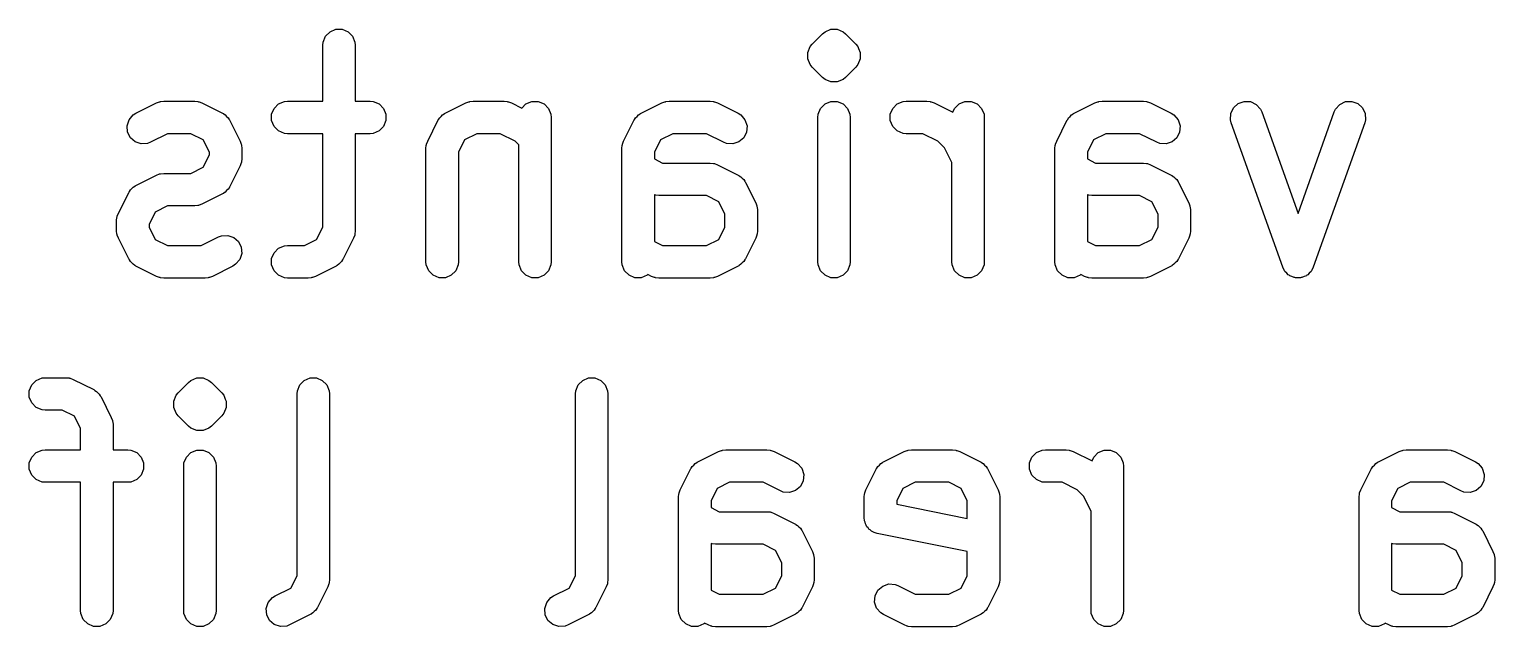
# Model space of a CAD drawing. Header units: inches. Extents: x 4.73 to 7.1, y -3.87 to -2.68.
# Drawn here: x 4.9836 to 5.25, y -3.5176 to -3.4089 of the extents above; entities that cross this region are included whole.
import ezdxf

# ---------------------------------------------------------------- set-up
doc = ezdxf.new("R2010")
doc.units = ezdxf.units.IN
doc.header["$MEASUREMENT"] = 0
doc.layers.add('BLACK', color=250, linetype='CONTINUOUS')

msp = doc.modelspace()

# ---------------------------------------------------------------- linework, layer by layer
at = {"layer": 'BLACK', "linetype": 'CONTINUOUS'}
for p, q in [((5.03698, -3.41127), (5.03742, -3.4102)), ((5.03742, -3.4102), (5.03824, -3.40939)), ((5.03824, -3.40939), (5.0393, -3.40895)), ((5.0393, -3.40895), (5.04045, -3.40895)), ((5.04045, -3.40895), (5.04152, -3.40939)), ((5.04152, -3.40939), (5.04233, -3.4102)), ((5.04233, -3.4102), (5.04277, -3.41127)), ((5.1259, -3.41163), (5.12778, -3.40976)), ((5.12778, -3.40976), (5.12823, -3.40939)), ((5.12823, -3.40939), (5.12929, -3.40895)), ((5.12929, -3.40895), (5.13044, -3.40895)), ((5.13044, -3.40895), (5.13044, -3.40895)), ((5.13044, -3.40895), (5.13151, -3.40939)), ((5.13151, -3.40939), (5.13196, -3.40976)), ((5.13196, -3.40976), (5.13383, -3.41163)), ((5.03693, -3.41184), (5.03698, -3.41127)), ((5.03693, -3.42201), (5.03693, -3.41184)), ((5.04277, -3.41127), (5.04283, -3.41184)), ((5.04283, -3.41184), (5.04283, -3.42201)), ((5.1251, -3.41314), (5.12554, -3.41208)), ((5.12554, -3.41208), (5.1259, -3.41163)), ((5.13383, -3.41163), (5.1342, -3.41208)), ((5.1342, -3.41208), (5.13434, -3.41242)), ((5.13434, -3.41242), (5.13464, -3.41314)), ((5.1251, -3.4143), (5.1251, -3.41314)), ((5.12554, -3.41536), (5.1251, -3.4143)), ((5.1259, -3.41581), (5.12554, -3.41536)), ((5.1342, -3.41536), (5.13383, -3.41581)), ((5.13464, -3.4143), (5.1342, -3.41536)), ((5.13464, -3.41314), (5.13464, -3.4143)), ((5.12778, -3.41768), (5.1259, -3.41581)), ((5.12823, -3.41805), (5.12778, -3.41768)), ((5.12929, -3.41849), (5.12823, -3.41805)), ((5.13151, -3.41805), (5.13044, -3.41849)), ((5.13196, -3.41768), (5.13151, -3.41805)), ((5.13383, -3.41581), (5.13196, -3.41768)), ((5.13044, -3.41849), (5.12929, -3.41849)), ((5.12929, -3.41849), (5.12929, -3.41849)), ((5.13044, -3.41849), (5.13044, -3.41849)), ((5.00294, -3.4242), (5.00669, -3.42233)), ((5.00669, -3.42233), (5.00723, -3.42212)), ((5.00723, -3.42212), (5.00733, -3.42211)), ((5.00733, -3.42211), (5.00743, -3.42207)), ((5.00743, -3.42207), (5.00801, -3.42201)), ((5.00801, -3.42201), (5.01363, -3.42201)), ((5.01363, -3.42201), (5.01421, -3.42207)), ((5.01421, -3.42207), (5.01431, -3.42211)), ((5.01431, -3.42211), (5.01441, -3.42212)), ((5.01441, -3.42212), (5.01495, -3.42233)), ((5.01495, -3.42233), (5.0187, -3.4242)), ((5.02761, -3.42439), (5.02805, -3.42333)), ((5.02805, -3.42333), (5.02886, -3.42251)), ((5.02886, -3.42251), (5.02993, -3.42207)), ((5.02993, -3.42207), (5.0305, -3.42201)), ((5.0305, -3.42201), (5.03693, -3.42201)), ((5.04283, -3.42201), (5.0455, -3.42201)), ((5.0455, -3.42201), (5.04608, -3.42207)), ((5.04608, -3.42207), (5.04714, -3.42251)), ((5.04714, -3.42251), (5.04796, -3.42333)), ((5.04796, -3.42333), (5.0484, -3.42439)), ((5.05918, -3.4242), (5.06293, -3.42233)), ((5.06293, -3.42233), (5.06347, -3.42212)), ((5.06347, -3.42212), (5.06358, -3.42211)), ((5.06358, -3.42211), (5.06367, -3.42207)), ((5.06367, -3.42207), (5.06425, -3.42201)), ((5.06425, -3.42201), (5.06987, -3.42201)), ((5.06987, -3.42201), (5.07045, -3.42207)), ((5.07045, -3.42207), (5.07055, -3.42211)), ((5.07055, -3.42211), (5.07065, -3.42212)), ((5.07065, -3.42212), (5.0712, -3.42233)), ((5.0712, -3.42233), (5.07309, -3.42328)), ((5.07309, -3.42328), (5.07386, -3.42251)), ((5.07386, -3.42251), (5.07492, -3.42207)), ((5.07492, -3.42207), (5.07608, -3.42207)), ((5.07608, -3.42207), (5.07714, -3.42251)), ((5.07714, -3.42251), (5.07795, -3.42333)), ((5.07795, -3.42333), (5.0784, -3.42439)), ((5.0948, -3.4242), (5.09855, -3.42233)), ((5.09855, -3.42233), (5.09909, -3.42212)), ((5.09909, -3.42212), (5.0992, -3.42211)), ((5.0992, -3.42211), (5.09929, -3.42207)), ((5.09929, -3.42207), (5.09987, -3.42201)), ((5.09987, -3.42201), (5.10737, -3.42201)), ((5.10737, -3.42201), (5.10795, -3.42207)), ((5.10795, -3.42207), (5.10804, -3.42211)), ((5.10804, -3.42211), (5.10815, -3.42212)), ((5.10815, -3.42212), (5.10869, -3.42233)), ((5.10869, -3.42233), (5.11244, -3.4242)), ((5.12697, -3.42439), (5.12741, -3.42333)), ((5.12741, -3.42333), (5.12823, -3.42251)), ((5.12823, -3.42251), (5.12929, -3.42207)), ((5.12929, -3.42207), (5.13044, -3.42207)), ((5.13044, -3.42207), (5.13151, -3.42251)), ((5.13151, -3.42251), (5.13232, -3.42333)), ((5.13232, -3.42333), (5.13276, -3.42439)), ((5.14009, -3.42439), (5.14054, -3.42333)), ((5.14054, -3.42333), (5.14135, -3.42251)), ((5.14135, -3.42251), (5.14241, -3.42207)), ((5.14241, -3.42207), (5.14299, -3.42201)), ((5.14299, -3.42201), (5.14674, -3.42201)), ((5.14674, -3.42201), (5.14732, -3.42207)), ((5.14732, -3.42207), (5.14741, -3.42211)), ((5.14741, -3.42211), (5.14752, -3.42212)), ((5.14752, -3.42212), (5.14806, -3.42233)), ((5.14806, -3.42233), (5.15149, -3.42404)), ((5.15149, -3.42404), (5.15178, -3.42333)), ((5.15178, -3.42333), (5.1526, -3.42251)), ((5.1526, -3.42251), (5.15366, -3.42207)), ((5.15366, -3.42207), (5.15482, -3.42207)), ((5.15482, -3.42207), (5.15588, -3.42251)), ((5.15588, -3.42251), (5.15669, -3.42333)), ((5.15669, -3.42333), (5.15714, -3.42439)), ((5.17354, -3.4242), (5.17729, -3.42233)), ((5.17729, -3.42233), (5.17783, -3.42212)), ((5.17783, -3.42212), (5.17794, -3.42211)), ((5.17794, -3.42211), (5.17804, -3.42207)), ((5.17804, -3.42207), (5.17861, -3.42201)), ((5.17861, -3.42201), (5.18611, -3.42201)), ((5.18611, -3.42201), (5.18669, -3.42207)), ((5.18669, -3.42207), (5.18678, -3.42211)), ((5.18678, -3.42211), (5.18689, -3.42212)), ((5.18689, -3.42212), (5.18743, -3.42233)), ((5.18743, -3.42233), (5.19118, -3.4242)), ((5.20199, -3.42425), (5.20249, -3.42321)), ((5.20249, -3.42321), (5.20334, -3.42243)), ((5.20334, -3.42243), (5.20443, -3.42205)), ((5.20443, -3.42205), (5.20558, -3.4221)), ((5.20558, -3.4221), (5.20662, -3.4226)), ((5.20662, -3.4226), (5.20739, -3.42345)), ((5.20739, -3.42345), (5.20764, -3.42397)), ((5.22082, -3.42397), (5.22107, -3.42345)), ((5.22107, -3.42345), (5.22185, -3.4226)), ((5.22185, -3.4226), (5.22289, -3.4221)), ((5.22289, -3.4221), (5.22404, -3.42205)), ((5.22404, -3.42205), (5.22512, -3.42243)), ((5.22512, -3.42243), (5.22598, -3.42321)), ((5.22598, -3.42321), (5.22647, -3.42425)), ((5.00133, -3.42647), (5.00169, -3.42538)), ((5.00169, -3.42538), (5.00245, -3.42451)), ((5.00245, -3.42451), (5.00294, -3.4242)), ((5.0187, -3.4242), (5.0188, -3.42426)), ((5.0188, -3.42426), (5.01884, -3.42428)), ((5.01884, -3.42428), (5.0189, -3.42433)), ((5.0189, -3.42433), (5.01919, -3.42451)), ((5.01919, -3.42451), (5.01943, -3.42479)), ((5.01943, -3.42479), (5.01971, -3.42503)), ((5.01971, -3.42503), (5.0199, -3.42532)), ((5.0199, -3.42532), (5.01995, -3.42538)), ((5.01995, -3.42538), (5.01996, -3.42543)), ((5.01996, -3.42543), (5.02002, -3.42552)), ((5.02002, -3.42552), (5.0219, -3.42927)), ((5.02761, -3.42554), (5.02761, -3.42439)), ((5.02805, -3.42661), (5.02761, -3.42554)), ((5.0484, -3.42554), (5.04796, -3.42661)), ((5.0484, -3.42439), (5.0484, -3.42554)), ((5.05599, -3.42927), (5.05786, -3.42552)), ((5.05786, -3.42552), (5.05792, -3.42543)), ((5.05792, -3.42543), (5.05794, -3.42538)), ((5.05794, -3.42538), (5.05798, -3.42532)), ((5.05798, -3.42532), (5.05817, -3.42503)), ((5.05817, -3.42503), (5.05845, -3.42479)), ((5.05845, -3.42479), (5.05869, -3.42451)), ((5.05869, -3.42451), (5.05898, -3.42433)), ((5.05898, -3.42433), (5.05904, -3.42428)), ((5.05904, -3.42428), (5.05908, -3.42426)), ((5.05908, -3.42426), (5.05918, -3.4242)), ((5.0784, -3.42439), (5.07845, -3.42497)), ((5.07845, -3.42497), (5.07845, -3.45121)), ((5.09161, -3.42927), (5.09348, -3.42552)), ((5.09348, -3.42552), (5.09354, -3.42543)), ((5.09354, -3.42543), (5.09356, -3.42538)), ((5.09356, -3.42538), (5.09361, -3.42532)), ((5.09361, -3.42532), (5.09379, -3.42503)), ((5.09379, -3.42503), (5.09407, -3.42479)), ((5.09407, -3.42479), (5.09431, -3.42451)), ((5.09431, -3.42451), (5.0946, -3.42433)), ((5.0946, -3.42433), (5.09466, -3.42428)), ((5.09466, -3.42428), (5.0947, -3.42426)), ((5.0947, -3.42426), (5.0948, -3.4242)), ((5.11244, -3.4242), (5.11293, -3.42451)), ((5.11293, -3.42451), (5.11368, -3.42538)), ((5.11368, -3.42538), (5.11405, -3.42647)), ((5.12691, -3.42497), (5.12697, -3.42439)), ((5.12691, -3.45121), (5.12691, -3.42497)), ((5.13276, -3.42439), (5.13282, -3.42497)), ((5.13282, -3.42497), (5.13282, -3.45121)), ((5.14009, -3.42554), (5.14009, -3.42439)), ((5.14054, -3.42661), (5.14009, -3.42554)), ((5.15714, -3.42439), (5.15719, -3.42497)), ((5.15719, -3.42497), (5.15719, -3.45121)), ((5.17035, -3.42927), (5.17222, -3.42552)), ((5.17222, -3.42552), (5.17228, -3.42543)), ((5.17228, -3.42543), (5.1723, -3.42538)), ((5.1723, -3.42538), (5.17235, -3.42532)), ((5.17235, -3.42532), (5.17253, -3.42503)), ((5.17253, -3.42503), (5.17281, -3.42479)), ((5.17281, -3.42479), (5.17305, -3.42451)), ((5.17305, -3.42451), (5.17334, -3.42433)), ((5.17334, -3.42433), (5.1734, -3.42428)), ((5.1734, -3.42428), (5.17344, -3.42426)), ((5.17344, -3.42426), (5.17354, -3.4242)), ((5.19118, -3.4242), (5.19167, -3.42451)), ((5.19167, -3.42451), (5.19243, -3.42538)), ((5.19243, -3.42538), (5.19279, -3.42647)), ((5.20194, -3.4254), (5.20199, -3.42425)), ((5.20208, -3.42596), (5.20194, -3.4254)), ((5.21145, -3.45221), (5.20208, -3.42596)), ((5.20764, -3.42397), (5.21423, -3.44244)), ((5.21423, -3.44244), (5.22082, -3.42397)), ((5.22639, -3.42596), (5.21701, -3.45221)), ((5.22653, -3.4254), (5.22639, -3.42596)), ((5.22647, -3.42425), (5.22653, -3.4254)), ((5.00141, -3.42762), (5.00133, -3.42647)), ((5.00193, -3.42865), (5.00141, -3.42762)), ((5.0028, -3.42941), (5.00193, -3.42865)), ((5.0087, -3.42792), (5.00558, -3.42948)), ((5.01293, -3.42792), (5.0087, -3.42792)), ((5.01518, -3.42904), (5.01293, -3.42792)), ((5.0163, -3.43129), (5.01518, -3.42904)), ((5.02886, -3.42742), (5.02805, -3.42661)), ((5.02993, -3.42786), (5.02886, -3.42742)), ((5.0305, -3.42792), (5.02993, -3.42786)), ((5.03693, -3.42792), (5.0305, -3.42792)), ((5.03693, -3.44489), (5.03693, -3.42792)), ((5.0455, -3.42792), (5.04283, -3.42792)), ((5.04283, -3.42792), (5.04283, -3.44559)), ((5.04608, -3.42786), (5.0455, -3.42792)), ((5.04714, -3.42742), (5.04608, -3.42786)), ((5.04796, -3.42661), (5.04714, -3.42742)), ((5.0627, -3.42904), (5.06158, -3.43129)), ((5.06495, -3.42792), (5.0627, -3.42904)), ((5.06918, -3.42792), (5.06495, -3.42792)), ((5.07188, -3.42927), (5.06918, -3.42792)), ((5.09832, -3.42904), (5.0972, -3.43129)), ((5.10057, -3.42792), (5.09832, -3.42904)), ((5.10667, -3.42792), (5.10057, -3.42792)), ((5.1098, -3.42948), (5.10667, -3.42792)), ((5.11345, -3.42865), (5.11258, -3.42941)), ((5.11397, -3.42762), (5.11345, -3.42865)), ((5.11405, -3.42647), (5.11397, -3.42762)), ((5.14135, -3.42742), (5.14054, -3.42661)), ((5.14241, -3.42786), (5.14135, -3.42742)), ((5.14299, -3.42792), (5.14241, -3.42786)), ((5.14604, -3.42792), (5.14299, -3.42792)), ((5.14874, -3.42927), (5.14604, -3.42792)), ((5.17706, -3.42904), (5.17594, -3.43129)), ((5.17931, -3.42792), (5.17706, -3.42904)), ((5.18541, -3.42792), (5.17931, -3.42792)), ((5.18854, -3.42948), (5.18541, -3.42792)), ((5.19219, -3.42865), (5.19132, -3.42941)), ((5.19271, -3.42762), (5.19219, -3.42865)), ((5.19279, -3.42647), (5.19271, -3.42762)), ((5.00389, -3.42977), (5.0028, -3.42941)), ((5.00504, -3.42969), (5.00389, -3.42977)), ((5.00558, -3.42948), (5.00504, -3.42969)), ((5.0163, -3.43177), (5.0163, -3.43129)), ((5.0219, -3.42927), (5.0221, -3.42981)), ((5.0221, -3.42981), (5.02211, -3.42992)), ((5.02211, -3.42992), (5.02215, -3.43002)), ((5.02215, -3.43002), (5.02221, -3.43059)), ((5.02221, -3.43059), (5.02221, -3.43247)), ((5.05567, -3.43059), (5.05573, -3.43002)), ((5.05567, -3.45121), (5.05567, -3.43059)), ((5.05573, -3.43002), (5.05577, -3.42992)), ((5.05577, -3.42992), (5.05578, -3.42981)), ((5.05578, -3.42981), (5.05599, -3.42927)), ((5.06158, -3.43129), (5.06158, -3.45121)), ((5.07255, -3.42994), (5.07188, -3.42927)), ((5.07255, -3.45121), (5.07255, -3.42994)), ((5.09129, -3.43059), (5.09135, -3.43002)), ((5.09129, -3.45121), (5.09129, -3.43059)), ((5.09135, -3.43002), (5.09139, -3.42992)), ((5.09139, -3.42992), (5.0914, -3.42981)), ((5.0914, -3.42981), (5.09161, -3.42927)), ((5.0972, -3.43129), (5.0972, -3.43252)), ((5.11034, -3.42969), (5.1098, -3.42948)), ((5.11149, -3.42977), (5.11034, -3.42969)), ((5.11258, -3.42941), (5.11149, -3.42977)), ((5.14994, -3.43047), (5.14874, -3.42927)), ((5.15129, -3.43316), (5.14994, -3.43047)), ((5.17003, -3.43059), (5.17009, -3.43002)), ((5.17003, -3.45121), (5.17003, -3.43059)), ((5.17009, -3.43002), (5.17013, -3.42992)), ((5.17013, -3.42992), (5.17014, -3.42981)), ((5.17014, -3.42981), (5.17035, -3.42927)), ((5.17594, -3.43129), (5.17594, -3.43252)), ((5.18908, -3.42969), (5.18854, -3.42948)), ((5.19023, -3.42977), (5.18908, -3.42969)), ((5.19132, -3.42941), (5.19023, -3.42977)), ((5.01293, -3.43514), (5.01518, -3.43402)), ((5.01518, -3.43402), (5.0163, -3.43177)), ((5.0219, -3.43379), (5.02002, -3.43754)), ((5.0221, -3.43325), (5.0219, -3.43379)), ((5.02211, -3.43314), (5.0221, -3.43325)), ((5.02215, -3.43304), (5.02211, -3.43314)), ((5.02221, -3.43247), (5.02215, -3.43304)), ((5.0972, -3.43252), (5.09869, -3.43326)), ((5.09869, -3.43326), (5.10737, -3.43326)), ((5.10737, -3.43326), (5.10795, -3.43332)), ((5.10795, -3.43332), (5.10804, -3.43336)), ((5.10804, -3.43336), (5.10815, -3.43337)), ((5.10815, -3.43337), (5.10869, -3.43358)), ((5.10869, -3.43358), (5.11244, -3.43545)), ((5.15129, -3.45121), (5.15129, -3.43316)), ((5.17594, -3.43252), (5.17743, -3.43326)), ((5.17743, -3.43326), (5.18611, -3.43326)), ((5.18611, -3.43326), (5.18669, -3.43332)), ((5.18669, -3.43332), (5.18678, -3.43336)), ((5.18678, -3.43336), (5.18689, -3.43337)), ((5.18689, -3.43337), (5.18743, -3.43358)), ((5.18743, -3.43358), (5.19118, -3.43545)), ((5.00294, -3.43732), (5.00669, -3.43545)), ((5.00669, -3.43545), (5.00723, -3.43524)), ((5.00723, -3.43524), (5.00733, -3.43524)), ((5.00733, -3.43524), (5.00743, -3.4352)), ((5.00743, -3.4352), (5.00801, -3.43514)), ((5.00801, -3.43514), (5.01293, -3.43514)), ((5.11244, -3.43545), (5.11254, -3.43551)), ((5.11254, -3.43551), (5.11258, -3.43553)), ((5.11258, -3.43553), (5.11264, -3.43557)), ((5.11264, -3.43557), (5.11293, -3.43576)), ((5.11293, -3.43576), (5.11317, -3.43604)), ((5.11317, -3.43604), (5.11345, -3.43628)), ((5.11345, -3.43628), (5.11364, -3.43657)), ((5.11364, -3.43657), (5.11368, -3.43663)), ((5.11368, -3.43663), (5.1137, -3.43667)), ((5.1137, -3.43667), (5.11376, -3.43677)), ((5.11376, -3.43677), (5.11564, -3.44052)), ((5.19118, -3.43545), (5.19128, -3.43551)), ((5.19128, -3.43551), (5.19132, -3.43553)), ((5.19132, -3.43553), (5.19138, -3.43557)), ((5.19138, -3.43557), (5.19167, -3.43576)), ((5.19167, -3.43576), (5.19191, -3.43604)), ((5.19191, -3.43604), (5.19219, -3.43628)), ((5.19219, -3.43628), (5.19238, -3.43657)), ((5.19238, -3.43657), (5.19243, -3.43663)), ((5.19243, -3.43663), (5.19244, -3.43667)), ((5.19244, -3.43667), (5.1925, -3.43677)), ((5.1925, -3.43677), (5.19438, -3.44052)), ((4.99974, -3.44239), (5.00162, -3.43865)), ((5.00162, -3.43865), (5.00168, -3.43855)), ((5.00168, -3.43855), (5.00169, -3.4385)), ((5.00169, -3.4385), (5.00174, -3.43845)), ((5.00174, -3.43845), (5.00193, -3.43816)), ((5.00193, -3.43816), (5.0022, -3.43791)), ((5.0022, -3.43791), (5.00245, -3.43763)), ((5.00245, -3.43763), (5.00274, -3.43745)), ((5.00274, -3.43745), (5.0028, -3.4374)), ((5.0028, -3.4374), (5.00284, -3.43739)), ((5.00284, -3.43739), (5.00294, -3.43732)), ((5.0187, -3.43886), (5.01495, -3.44073)), ((5.0188, -3.4388), (5.0187, -3.43886)), ((5.01884, -3.43878), (5.0188, -3.4388)), ((5.0189, -3.43873), (5.01884, -3.43878)), ((5.01919, -3.43855), (5.0189, -3.43873)), ((5.01943, -3.43827), (5.01919, -3.43855)), ((5.01971, -3.43803), (5.01943, -3.43827)), ((5.0199, -3.43774), (5.01971, -3.43803)), ((5.01995, -3.43768), (5.0199, -3.43774)), ((5.01996, -3.43763), (5.01995, -3.43768)), ((5.02002, -3.43754), (5.01996, -3.43763)), ((5.09722, -3.43906), (5.0972, -3.43906)), ((5.0972, -3.43906), (5.0972, -3.44751)), ((5.09732, -3.43907), (5.09722, -3.43906)), ((5.09742, -3.43911), (5.09732, -3.43907)), ((5.098, -3.43917), (5.09742, -3.43911)), ((5.10667, -3.43917), (5.098, -3.43917)), ((5.10892, -3.44029), (5.10667, -3.43917)), ((5.17596, -3.43906), (5.17594, -3.43906)), ((5.17594, -3.43906), (5.17594, -3.44751)), ((5.17606, -3.43907), (5.17596, -3.43906)), ((5.17616, -3.43911), (5.17606, -3.43907)), ((5.17674, -3.43917), (5.17616, -3.43911)), ((5.18541, -3.43917), (5.17674, -3.43917)), ((5.18766, -3.44029), (5.18541, -3.43917)), ((4.99954, -3.44294), (4.99974, -3.44239)), ((5.00646, -3.44217), (5.00534, -3.44441)), ((5.0087, -3.44104), (5.00646, -3.44217)), ((5.01363, -3.44104), (5.0087, -3.44104)), ((5.01421, -3.44099), (5.01363, -3.44104)), ((5.01431, -3.44095), (5.01421, -3.44099)), ((5.01441, -3.44094), (5.01431, -3.44095)), ((5.01495, -3.44073), (5.01441, -3.44094)), ((5.11004, -3.44254), (5.10892, -3.44029)), ((5.11564, -3.44052), (5.11584, -3.44106)), ((5.11584, -3.44106), (5.11585, -3.44117)), ((5.11585, -3.44117), (5.11589, -3.44126)), ((5.11589, -3.44126), (5.11595, -3.44184)), ((5.11595, -3.44184), (5.11595, -3.44559)), ((5.18878, -3.44254), (5.18766, -3.44029)), ((5.19438, -3.44052), (5.19458, -3.44106)), ((5.19458, -3.44106), (5.19459, -3.44117)), ((5.19459, -3.44117), (5.19463, -3.44126)), ((5.19463, -3.44126), (5.19469, -3.44184)), ((5.19469, -3.44184), (5.19469, -3.44559)), ((4.99943, -3.44372), (4.99949, -3.44314)), ((4.99943, -3.44559), (4.99943, -3.44372)), ((4.99949, -3.44314), (4.99953, -3.44304)), ((4.99953, -3.44304), (4.99954, -3.44294)), ((5.00534, -3.44441), (5.00534, -3.44489)), ((5.00534, -3.44489), (5.00646, -3.44714)), ((5.0358, -3.44714), (5.03693, -3.44489)), ((5.10892, -3.44714), (5.11004, -3.44489)), ((5.11004, -3.44489), (5.11004, -3.44254)), ((5.18766, -3.44714), (5.18878, -3.44489)), ((5.18878, -3.44489), (5.18878, -3.44254)), ((4.99949, -3.44617), (4.99943, -3.44559)), ((4.99953, -3.44626), (4.99949, -3.44617)), ((4.99954, -3.44637), (4.99953, -3.44626)), ((4.99974, -3.44691), (4.99954, -3.44637)), ((5.00162, -3.45066), (4.99974, -3.44691)), ((5.00646, -3.44714), (5.0087, -3.44826)), ((5.01481, -3.44826), (5.01794, -3.4467)), ((5.01794, -3.4467), (5.01848, -3.44649)), ((5.01848, -3.44649), (5.01963, -3.44641)), ((5.01963, -3.44641), (5.02072, -3.44677)), ((5.02072, -3.44677), (5.02159, -3.44753)), ((5.02159, -3.44753), (5.0221, -3.44856)), ((5.03356, -3.44826), (5.0358, -3.44714)), ((5.04252, -3.44691), (5.04064, -3.45066)), ((5.04273, -3.44637), (5.04252, -3.44691)), ((5.04277, -3.44617), (5.04273, -3.44626)), ((5.04273, -3.44626), (5.04273, -3.44637)), ((5.04283, -3.44559), (5.04277, -3.44617)), ((5.0972, -3.44751), (5.09869, -3.44826)), ((5.10667, -3.44826), (5.10892, -3.44714)), ((5.11564, -3.44691), (5.11376, -3.45066)), ((5.11584, -3.44637), (5.11564, -3.44691)), ((5.11585, -3.44626), (5.11584, -3.44637)), ((5.11589, -3.44617), (5.11585, -3.44626)), ((5.11595, -3.44559), (5.11589, -3.44617)), ((5.17594, -3.44751), (5.17743, -3.44826)), ((5.18541, -3.44826), (5.18766, -3.44714)), ((5.19438, -3.44691), (5.1925, -3.45066)), ((5.19458, -3.44637), (5.19438, -3.44691)), ((5.19459, -3.44626), (5.19458, -3.44637)), ((5.19463, -3.44617), (5.19459, -3.44626)), ((5.19469, -3.44559), (5.19463, -3.44617)), ((5.0087, -3.44826), (5.01481, -3.44826)), ((5.02219, -3.44971), (5.02182, -3.4508)), ((5.0221, -3.44856), (5.02219, -3.44971)), ((5.02761, -3.45064), (5.02805, -3.44957)), ((5.02805, -3.44957), (5.02886, -3.44876)), ((5.02886, -3.44876), (5.02993, -3.44832)), ((5.02993, -3.44832), (5.0305, -3.44826)), ((5.0305, -3.44826), (5.03356, -3.44826)), ((5.09869, -3.44826), (5.10667, -3.44826)), ((5.17743, -3.44826), (5.18541, -3.44826)), ((5.00168, -3.45076), (5.00162, -3.45066)), ((5.00169, -3.4508), (5.00168, -3.45076)), ((5.00174, -3.45086), (5.00169, -3.4508)), ((5.00193, -3.45115), (5.00174, -3.45086)), ((5.0022, -3.45139), (5.00193, -3.45115)), ((5.00245, -3.45167), (5.0022, -3.45139)), ((5.00274, -3.45186), (5.00245, -3.45167)), ((5.0028, -3.4519), (5.00274, -3.45186)), ((5.00284, -3.45192), (5.0028, -3.4519)), ((5.00294, -3.45198), (5.00284, -3.45192)), ((5.00669, -3.45386), (5.00294, -3.45198)), ((5.02058, -3.45198), (5.01683, -3.45386)), ((5.02107, -3.45167), (5.02058, -3.45198)), ((5.02182, -3.4508), (5.02107, -3.45167)), ((5.02761, -3.45179), (5.02761, -3.45064)), ((5.02805, -3.45285), (5.02761, -3.45179)), ((5.02886, -3.45367), (5.02805, -3.45285)), ((5.03932, -3.45198), (5.03557, -3.45386)), ((5.03942, -3.45192), (5.03932, -3.45198)), ((5.03947, -3.4519), (5.03942, -3.45192)), ((5.03952, -3.45186), (5.03947, -3.4519)), ((5.03981, -3.45167), (5.03952, -3.45186)), ((5.04006, -3.45139), (5.03981, -3.45167)), ((5.04034, -3.45115), (5.04006, -3.45139)), ((5.04052, -3.45086), (5.04034, -3.45115)), ((5.04057, -3.4508), (5.04052, -3.45086)), ((5.04058, -3.45076), (5.04057, -3.4508)), ((5.04064, -3.45066), (5.04058, -3.45076)), ((5.05573, -3.45179), (5.05567, -3.45121)), ((5.05617, -3.45285), (5.05573, -3.45179)), ((5.05699, -3.45367), (5.05617, -3.45285)), ((5.06108, -3.45285), (5.06027, -3.45367)), ((5.06152, -3.45179), (5.06108, -3.45285)), ((5.06158, -3.45121), (5.06152, -3.45179)), ((5.0726, -3.45179), (5.07255, -3.45121)), ((5.07304, -3.45285), (5.0726, -3.45179)), ((5.07386, -3.45367), (5.07304, -3.45285)), ((5.07795, -3.45285), (5.07714, -3.45367)), ((5.0784, -3.45179), (5.07795, -3.45285)), ((5.07845, -3.45121), (5.0784, -3.45179)), ((5.09135, -3.45179), (5.09129, -3.45121)), ((5.09179, -3.45285), (5.09135, -3.45179)), ((5.09261, -3.45367), (5.09179, -3.45285)), ((5.11244, -3.45198), (5.10869, -3.45386)), ((5.11254, -3.45192), (5.11244, -3.45198)), ((5.11258, -3.4519), (5.11254, -3.45192)), ((5.11264, -3.45186), (5.11258, -3.4519)), ((5.11293, -3.45167), (5.11264, -3.45186)), ((5.11317, -3.45139), (5.11293, -3.45167)), ((5.11345, -3.45115), (5.11317, -3.45139)), ((5.11364, -3.45086), (5.11345, -3.45115)), ((5.11368, -3.4508), (5.11364, -3.45086)), ((5.1137, -3.45076), (5.11368, -3.4508)), ((5.11376, -3.45066), (5.1137, -3.45076)), ((5.12697, -3.45179), (5.12691, -3.45121)), ((5.12741, -3.45285), (5.12697, -3.45179)), ((5.12823, -3.45367), (5.12741, -3.45285)), ((5.13232, -3.45285), (5.13151, -3.45367)), ((5.13276, -3.45179), (5.13232, -3.45285)), ((5.13282, -3.45121), (5.13276, -3.45179)), ((5.15134, -3.45179), (5.15129, -3.45121)), ((5.15178, -3.45285), (5.15134, -3.45179)), ((5.1526, -3.45367), (5.15178, -3.45285)), ((5.15669, -3.45285), (5.15588, -3.45367)), ((5.15714, -3.45179), (5.15669, -3.45285)), ((5.15719, -3.45121), (5.15714, -3.45179)), ((5.17009, -3.45179), (5.17003, -3.45121)), ((5.17053, -3.45285), (5.17009, -3.45179)), ((5.17135, -3.45367), (5.17053, -3.45285)), ((5.19118, -3.45198), (5.18743, -3.45386)), ((5.19128, -3.45192), (5.19118, -3.45198)), ((5.19132, -3.4519), (5.19128, -3.45192)), ((5.19138, -3.45186), (5.19132, -3.4519)), ((5.19167, -3.45167), (5.19138, -3.45186)), ((5.19191, -3.45139), (5.19167, -3.45167)), ((5.19219, -3.45115), (5.19191, -3.45139)), ((5.19238, -3.45086), (5.19219, -3.45115)), ((5.19243, -3.4508), (5.19238, -3.45086)), ((5.19244, -3.45076), (5.19243, -3.4508)), ((5.1925, -3.45066), (5.19244, -3.45076)), ((5.2117, -3.45273), (5.21145, -3.45221)), ((5.2118, -3.45284), (5.2117, -3.45273)), ((5.21186, -3.45297), (5.2118, -3.45284)), ((5.21218, -3.45326), (5.21186, -3.45297)), ((5.2166, -3.45297), (5.21628, -3.45326)), ((5.21667, -3.45284), (5.2166, -3.45297)), ((5.21677, -3.45273), (5.21667, -3.45284)), ((5.21701, -3.45221), (5.21677, -3.45273)), ((5.00723, -3.45406), (5.00669, -3.45386)), ((5.00733, -3.45407), (5.00723, -3.45406)), ((5.00743, -3.45411), (5.00733, -3.45407)), ((5.00801, -3.45417), (5.00743, -3.45411)), ((5.01551, -3.45417), (5.00801, -3.45417)), ((5.01608, -3.45411), (5.01551, -3.45417)), ((5.01618, -3.45407), (5.01608, -3.45411)), ((5.01629, -3.45406), (5.01618, -3.45407)), ((5.01683, -3.45386), (5.01629, -3.45406)), ((5.02993, -3.45411), (5.02886, -3.45367)), ((5.0305, -3.45417), (5.02993, -3.45411)), ((5.03425, -3.45417), (5.0305, -3.45417)), ((5.03483, -3.45411), (5.03425, -3.45417)), ((5.03493, -3.45407), (5.03483, -3.45411)), ((5.03503, -3.45406), (5.03493, -3.45407)), ((5.03557, -3.45386), (5.03503, -3.45406)), ((5.05805, -3.45411), (5.05699, -3.45367)), ((5.0592, -3.45411), (5.05805, -3.45411)), ((5.06027, -3.45367), (5.0592, -3.45411)), ((5.07492, -3.45411), (5.07386, -3.45367)), ((5.07608, -3.45411), (5.07492, -3.45411)), ((5.07714, -3.45367), (5.07608, -3.45411)), ((5.09367, -3.45411), (5.09261, -3.45367)), ((5.09482, -3.45411), (5.09367, -3.45411)), ((5.09589, -3.45367), (5.09482, -3.45411)), ((5.09603, -3.45353), (5.09589, -3.45367)), ((5.09668, -3.45386), (5.09603, -3.45353)), ((5.09722, -3.45406), (5.09668, -3.45386)), ((5.09732, -3.45407), (5.09722, -3.45406)), ((5.09742, -3.45411), (5.09732, -3.45407)), ((5.098, -3.45417), (5.09742, -3.45411)), ((5.10737, -3.45417), (5.098, -3.45417)), ((5.10795, -3.45411), (5.10737, -3.45417)), ((5.10804, -3.45407), (5.10795, -3.45411)), ((5.10815, -3.45406), (5.10804, -3.45407)), ((5.10869, -3.45386), (5.10815, -3.45406)), ((5.12929, -3.45411), (5.12823, -3.45367)), ((5.13044, -3.45411), (5.12929, -3.45411)), ((5.13151, -3.45367), (5.13044, -3.45411)), ((5.15366, -3.45411), (5.1526, -3.45367)), ((5.15482, -3.45411), (5.15366, -3.45411)), ((5.15588, -3.45367), (5.15482, -3.45411)), ((5.17241, -3.45411), (5.17135, -3.45367)), ((5.17356, -3.45411), (5.17241, -3.45411)), ((5.17463, -3.45367), (5.17356, -3.45411)), ((5.17477, -3.45353), (5.17463, -3.45367)), ((5.17542, -3.45386), (5.17477, -3.45353)), ((5.17596, -3.45406), (5.17542, -3.45386)), ((5.17606, -3.45407), (5.17596, -3.45406)), ((5.17616, -3.45411), (5.17606, -3.45407)), ((5.17674, -3.45417), (5.17616, -3.45411)), ((5.18611, -3.45417), (5.17674, -3.45417)), ((5.18669, -3.45411), (5.18611, -3.45417)), ((5.18678, -3.45407), (5.18669, -3.45411)), ((5.18689, -3.45406), (5.18678, -3.45407)), ((5.18743, -3.45386), (5.18689, -3.45406)), ((5.21247, -3.45359), (5.21218, -3.45326)), ((5.21261, -3.45365), (5.21247, -3.45359)), ((5.21272, -3.45375), (5.21261, -3.45365)), ((5.21312, -3.45389), (5.21272, -3.45375)), ((5.21351, -3.45408), (5.21312, -3.45389)), ((5.21366, -3.45409), (5.21351, -3.45408)), ((5.2138, -3.45414), (5.21366, -3.45409)), ((5.21423, -3.45411), (5.2138, -3.45414)), ((5.21466, -3.45414), (5.21423, -3.45411)), ((5.2148, -3.45409), (5.21466, -3.45414)), ((5.21495, -3.45408), (5.2148, -3.45409)), ((5.21534, -3.45389), (5.21495, -3.45408)), ((5.21575, -3.45375), (5.21534, -3.45389)), ((5.21586, -3.45365), (5.21575, -3.45375)), ((5.21599, -3.45359), (5.21586, -3.45365)), ((5.21628, -3.45326), (5.21599, -3.45359)), ((4.98355, -3.47465), (4.98399, -3.47359)), ((4.98399, -3.47359), (4.98481, -3.47277)), ((4.98481, -3.47277), (4.98587, -3.47233)), ((4.98587, -3.47233), (4.98645, -3.47228)), ((4.98645, -3.47228), (4.9902, -3.47228)), ((4.9902, -3.47228), (4.99077, -3.47233)), ((4.99077, -3.47233), (4.99087, -3.47237)), ((4.99087, -3.47237), (4.99098, -3.47238)), ((4.99098, -3.47238), (4.99152, -3.47259)), ((4.99152, -3.47259), (4.99527, -3.47446)), ((5.01061, -3.47501), (5.01248, -3.47314)), ((5.01248, -3.47314), (5.01293, -3.47277)), ((5.01293, -3.47277), (5.01399, -3.47233)), ((5.01399, -3.47233), (5.01515, -3.47233)), ((5.01515, -3.47233), (5.01515, -3.47233)), ((5.01515, -3.47233), (5.01621, -3.47277)), ((5.01621, -3.47277), (5.01666, -3.47314)), ((5.01666, -3.47314), (5.01853, -3.47501)), ((5.0323, -3.47465), (5.03274, -3.47359)), ((5.03274, -3.47359), (5.03355, -3.47277)), ((5.03355, -3.47277), (5.03462, -3.47233)), ((5.03462, -3.47233), (5.03577, -3.47233)), ((5.03577, -3.47233), (5.03683, -3.47277)), ((5.03683, -3.47277), (5.03765, -3.47359)), ((5.03765, -3.47359), (5.03809, -3.47465)), ((5.08291, -3.47465), (5.08336, -3.47359)), ((5.08336, -3.47359), (5.08417, -3.47277)), ((5.08417, -3.47277), (5.08523, -3.47233)), ((5.08523, -3.47233), (5.08639, -3.47233)), ((5.08639, -3.47233), (5.08745, -3.47277)), ((5.08745, -3.47277), (5.08827, -3.47359)), ((5.08827, -3.47359), (5.08871, -3.47465)), ((4.98355, -3.4758), (4.98355, -3.47465)), ((4.98399, -3.47687), (4.98355, -3.4758)), ((4.98481, -3.47768), (4.98399, -3.47687)), ((4.99527, -3.47446), (4.99536, -3.47452)), ((4.99536, -3.47452), (4.99541, -3.47454)), ((4.99541, -3.47454), (4.99547, -3.47459)), ((4.99547, -3.47459), (4.99576, -3.47477)), ((4.99576, -3.47477), (4.996, -3.47505)), ((4.996, -3.47505), (4.99628, -3.47529)), ((4.99628, -3.47529), (4.99646, -3.47558)), ((4.99646, -3.47558), (4.99651, -3.47564)), ((4.99651, -3.47564), (4.99653, -3.47569)), ((4.99653, -3.47569), (4.99659, -3.47578)), ((4.99659, -3.47578), (4.99846, -3.47953)), ((5.0098, -3.47653), (5.01024, -3.47546)), ((5.0098, -3.47768), (5.0098, -3.47653)), ((5.01024, -3.47546), (5.01061, -3.47501)), ((5.01853, -3.47501), (5.0189, -3.47546)), ((5.0189, -3.47546), (5.01919, -3.47616)), ((5.01919, -3.47616), (5.01934, -3.47653)), ((5.01934, -3.47653), (5.01934, -3.47768)), ((5.03224, -3.47523), (5.0323, -3.47465)), ((5.03224, -3.50828), (5.03224, -3.47523)), ((5.03809, -3.47465), (5.03814, -3.47523)), ((5.03814, -3.47523), (5.03814, -3.50897)), ((5.08286, -3.47523), (5.08291, -3.47465)), ((5.08286, -3.50828), (5.08286, -3.47523)), ((5.08871, -3.47465), (5.08876, -3.47523)), ((5.08876, -3.47523), (5.08876, -3.50897)), ((4.98587, -3.47812), (4.98481, -3.47768)), ((4.98645, -3.47818), (4.98587, -3.47812)), ((4.9895, -3.47818), (4.98645, -3.47818)), ((4.99175, -3.4793), (4.9895, -3.47818)), ((4.99287, -3.48155), (4.99175, -3.4793)), ((4.99846, -3.47953), (4.99867, -3.48007)), ((5.01024, -3.47874), (5.0098, -3.47768)), ((5.01061, -3.47919), (5.01024, -3.47874)), ((5.01248, -3.48107), (5.01061, -3.47919)), ((5.01853, -3.47919), (5.01666, -3.48107)), ((5.0189, -3.47874), (5.01853, -3.47919)), ((5.01934, -3.47768), (5.0189, -3.47874)), ((4.99287, -3.4854), (4.99287, -3.48155)), ((4.99867, -3.48007), (4.99868, -3.48018)), ((4.99868, -3.48018), (4.99872, -3.48028)), ((4.99872, -3.48028), (4.99877, -3.48085)), ((4.99877, -3.48085), (4.99877, -3.4854)), ((5.01293, -3.48143), (5.01248, -3.48107)), ((5.01399, -3.48187), (5.01293, -3.48143)), ((5.01515, -3.48187), (5.01399, -3.48187)), ((5.01399, -3.48187), (5.01399, -3.48187)), ((5.01621, -3.48143), (5.01515, -3.48187)), ((5.01515, -3.48187), (5.01515, -3.48187)), ((5.01666, -3.48107), (5.01621, -3.48143)), ((4.98355, -3.48778), (4.98399, -3.48671)), ((4.98399, -3.48671), (4.98481, -3.4859)), ((4.98481, -3.4859), (4.98587, -3.48546)), ((4.98587, -3.48546), (4.98645, -3.4854)), ((4.98645, -3.4854), (4.99287, -3.4854)), ((4.99877, -3.4854), (5.00145, -3.4854)), ((5.00145, -3.4854), (5.00202, -3.48546)), ((5.00202, -3.48546), (5.00309, -3.4859)), ((5.00309, -3.4859), (5.0039, -3.48671)), ((5.0039, -3.48671), (5.00434, -3.48778)), ((5.01167, -3.48778), (5.01211, -3.48671)), ((5.01211, -3.48671), (5.01293, -3.4859)), ((5.01293, -3.4859), (5.01399, -3.48546)), ((5.01399, -3.48546), (5.01515, -3.48546)), ((5.01515, -3.48546), (5.01621, -3.4859)), ((5.01621, -3.4859), (5.01702, -3.48671)), ((5.01702, -3.48671), (5.01747, -3.48778)), ((5.10462, -3.48789), (5.10491, -3.48771)), ((5.10491, -3.48771), (5.10497, -3.48766)), ((5.10497, -3.48766), (5.10502, -3.48765)), ((5.10502, -3.48765), (5.10511, -3.48759)), ((5.10511, -3.48759), (5.10886, -3.48571)), ((5.10886, -3.48571), (5.1094, -3.4855)), ((5.1094, -3.4855), (5.10951, -3.4855)), ((5.10951, -3.4855), (5.10961, -3.48546)), ((5.10961, -3.48546), (5.11018, -3.4854)), ((5.11018, -3.4854), (5.11768, -3.4854)), ((5.11768, -3.4854), (5.11826, -3.48546)), ((5.11826, -3.48546), (5.11836, -3.4855)), ((5.11836, -3.4855), (5.11846, -3.4855)), ((5.11846, -3.4855), (5.119, -3.48571)), ((5.119, -3.48571), (5.12275, -3.48759)), ((5.12275, -3.48759), (5.12324, -3.48789)), ((5.13837, -3.48789), (5.13866, -3.48771)), ((5.13866, -3.48771), (5.13872, -3.48766)), ((5.13872, -3.48766), (5.13876, -3.48765)), ((5.13876, -3.48765), (5.13886, -3.48759)), ((5.13886, -3.48759), (5.14261, -3.48571)), ((5.14261, -3.48571), (5.14315, -3.4855)), ((5.14315, -3.4855), (5.14325, -3.4855)), ((5.14325, -3.4855), (5.14335, -3.48546)), ((5.14335, -3.48546), (5.14393, -3.4854)), ((5.14393, -3.4854), (5.15143, -3.4854)), ((5.15143, -3.4854), (5.152, -3.48546)), ((5.152, -3.48546), (5.1521, -3.4855)), ((5.1521, -3.4855), (5.15221, -3.4855)), ((5.15221, -3.4855), (5.15275, -3.48571)), ((5.15275, -3.48571), (5.1565, -3.48759)), ((5.1565, -3.48759), (5.15659, -3.48765)), ((5.15659, -3.48765), (5.15664, -3.48766)), ((5.15664, -3.48766), (5.1567, -3.48771)), ((5.1567, -3.48771), (5.15699, -3.48789)), ((5.1654, -3.48778), (5.16584, -3.48671)), ((5.16584, -3.48671), (5.16666, -3.4859)), ((5.16666, -3.4859), (5.16772, -3.48546)), ((5.16772, -3.48546), (5.1683, -3.4854)), ((5.1683, -3.4854), (5.17205, -3.4854)), ((5.17205, -3.4854), (5.17263, -3.48546)), ((5.17263, -3.48546), (5.17272, -3.4855)), ((5.17272, -3.4855), (5.17283, -3.4855)), ((5.17283, -3.4855), (5.17337, -3.48571)), ((5.17337, -3.48571), (5.1768, -3.48742)), ((5.1768, -3.48742), (5.17709, -3.48671)), ((5.17709, -3.48671), (5.17791, -3.4859)), ((5.17791, -3.4859), (5.17897, -3.48546)), ((5.17897, -3.48546), (5.18012, -3.48546)), ((5.18012, -3.48546), (5.18119, -3.4859)), ((5.18119, -3.4859), (5.182, -3.48671)), ((5.182, -3.48671), (5.18244, -3.48778)), ((5.22836, -3.48789), (5.22865, -3.48771)), ((5.22865, -3.48771), (5.2287, -3.48766)), ((5.2287, -3.48766), (5.22875, -3.48765)), ((5.22875, -3.48765), (5.22885, -3.48759)), ((5.22885, -3.48759), (5.2326, -3.48571)), ((5.2326, -3.48571), (5.23314, -3.4855)), ((5.23314, -3.4855), (5.23324, -3.4855)), ((5.23324, -3.4855), (5.23334, -3.48546)), ((5.23334, -3.48546), (5.23392, -3.4854)), ((5.23392, -3.4854), (5.24142, -3.4854)), ((5.24142, -3.4854), (5.24199, -3.48546)), ((5.24199, -3.48546), (5.24209, -3.4855)), ((5.24209, -3.4855), (5.2422, -3.4855)), ((5.2422, -3.4855), (5.24274, -3.48571)), ((5.24274, -3.48571), (5.24649, -3.48759)), ((5.24649, -3.48759), (5.24698, -3.48789)), ((4.98355, -3.48893), (4.98355, -3.48778)), ((4.98399, -3.48999), (4.98355, -3.48893)), ((4.98481, -3.49081), (4.98399, -3.48999)), ((5.0039, -3.48999), (5.00309, -3.49081)), ((5.00434, -3.48893), (5.0039, -3.48999)), ((5.00434, -3.48778), (5.00434, -3.48893)), ((5.01162, -3.48835), (5.01167, -3.48778)), ((5.01162, -3.5146), (5.01162, -3.48835)), ((5.01747, -3.48778), (5.01752, -3.48835)), ((5.01752, -3.48835), (5.01752, -3.5146)), ((5.10192, -3.49266), (5.10379, -3.48891)), ((5.10379, -3.48891), (5.10385, -3.48881)), ((5.10385, -3.48881), (5.10387, -3.48876)), ((5.10387, -3.48876), (5.10392, -3.48871)), ((5.10392, -3.48871), (5.1041, -3.48842)), ((5.1041, -3.48842), (5.10438, -3.48817)), ((5.10438, -3.48817), (5.10462, -3.48789)), ((5.12324, -3.48789), (5.124, -3.48876)), ((5.124, -3.48876), (5.12436, -3.48986)), ((5.12436, -3.48986), (5.12428, -3.49101)), ((5.13566, -3.49266), (5.13754, -3.48891)), ((5.13754, -3.48891), (5.1376, -3.48881)), ((5.1376, -3.48881), (5.13761, -3.48876)), ((5.13761, -3.48876), (5.13766, -3.48871)), ((5.13766, -3.48871), (5.13785, -3.48842)), ((5.13785, -3.48842), (5.13813, -3.48817)), ((5.13813, -3.48817), (5.13837, -3.48789)), ((5.15699, -3.48789), (5.15723, -3.48817)), ((5.15723, -3.48817), (5.15751, -3.48842)), ((5.15751, -3.48842), (5.15769, -3.48871)), ((5.15769, -3.48871), (5.15774, -3.48876)), ((5.15774, -3.48876), (5.15776, -3.48881)), ((5.15776, -3.48881), (5.15782, -3.48891)), ((5.15782, -3.48891), (5.15969, -3.49266)), ((5.1654, -3.48893), (5.1654, -3.48778)), ((5.16584, -3.48999), (5.1654, -3.48893)), ((5.16666, -3.49081), (5.16584, -3.48999)), ((5.18244, -3.48778), (5.1825, -3.48835)), ((5.1825, -3.48835), (5.1825, -3.5146)), ((5.22565, -3.49266), (5.22753, -3.48891)), ((5.22753, -3.48891), (5.22759, -3.48881)), ((5.22759, -3.48881), (5.2276, -3.48876)), ((5.2276, -3.48876), (5.22765, -3.48871)), ((5.22765, -3.48871), (5.22783, -3.48842)), ((5.22783, -3.48842), (5.22811, -3.48817)), ((5.22811, -3.48817), (5.22836, -3.48789)), ((5.24698, -3.48789), (5.24773, -3.48876)), ((5.24773, -3.48876), (5.24809, -3.48986)), ((5.24809, -3.48986), (5.24801, -3.49101)), ((4.98587, -3.49125), (4.98481, -3.49081)), ((4.98645, -3.4913), (4.98587, -3.49125)), ((4.99287, -3.4913), (4.98645, -3.4913)), ((4.99287, -3.5146), (4.99287, -3.4913)), ((5.00145, -3.4913), (4.99877, -3.4913)), ((4.99877, -3.4913), (4.99877, -3.5146)), ((5.00202, -3.49125), (5.00145, -3.4913)), ((5.00309, -3.49081), (5.00202, -3.49125)), ((5.10171, -3.4932), (5.10192, -3.49266)), ((5.10863, -3.49243), (5.10751, -3.49467)), ((5.11088, -3.4913), (5.10863, -3.49243)), ((5.11698, -3.4913), (5.11088, -3.4913)), ((5.12011, -3.49287), (5.11698, -3.4913)), ((5.12065, -3.49307), (5.12011, -3.49287)), ((5.12289, -3.49279), (5.1218, -3.49316)), ((5.12376, -3.49204), (5.12289, -3.49279)), ((5.12428, -3.49101), (5.12376, -3.49204)), ((5.13546, -3.4932), (5.13566, -3.49266)), ((5.14238, -3.49243), (5.14126, -3.49467)), ((5.14463, -3.4913), (5.14238, -3.49243)), ((5.15073, -3.4913), (5.14463, -3.4913)), ((5.15298, -3.49243), (5.15073, -3.4913)), ((5.1541, -3.49467), (5.15298, -3.49243)), ((5.15969, -3.49266), (5.1599, -3.4932)), ((5.16772, -3.49125), (5.16666, -3.49081)), ((5.1683, -3.4913), (5.16772, -3.49125)), ((5.17135, -3.4913), (5.1683, -3.4913)), ((5.17405, -3.49265), (5.17135, -3.4913)), ((5.17525, -3.49385), (5.17405, -3.49265)), ((5.22544, -3.4932), (5.22565, -3.49266)), ((5.23237, -3.49243), (5.23125, -3.49467)), ((5.23461, -3.4913), (5.23237, -3.49243)), ((5.24072, -3.4913), (5.23461, -3.4913)), ((5.24384, -3.49287), (5.24072, -3.4913)), ((5.24439, -3.49307), (5.24384, -3.49287)), ((5.24663, -3.49279), (5.24553, -3.49316)), ((5.2475, -3.49204), (5.24663, -3.49279)), ((5.24801, -3.49101), (5.2475, -3.49204)), ((5.10161, -3.49398), (5.10166, -3.4934)), ((5.10161, -3.5146), (5.10161, -3.49398)), ((5.10166, -3.4934), (5.1017, -3.4933)), ((5.1017, -3.4933), (5.10171, -3.4932)), ((5.10751, -3.49467), (5.10751, -3.4959)), ((5.1218, -3.49316), (5.12065, -3.49307)), ((5.13535, -3.49398), (5.13541, -3.4934)), ((5.13535, -3.49773), (5.13535, -3.49398)), ((5.13541, -3.4934), (5.13545, -3.4933)), ((5.13545, -3.4933), (5.13546, -3.4932)), ((5.14126, -3.49467), (5.14126, -3.4953)), ((5.14126, -3.4953), (5.1541, -3.49787)), ((5.1541, -3.49787), (5.1541, -3.49467)), ((5.1599, -3.4932), (5.15991, -3.4933)), ((5.15991, -3.4933), (5.15995, -3.4934)), ((5.15995, -3.4934), (5.16, -3.49398)), ((5.16, -3.49398), (5.16, -3.50897)), ((5.1766, -3.49655), (5.17525, -3.49385)), ((5.22534, -3.49398), (5.2254, -3.4934)), ((5.22534, -3.5146), (5.22534, -3.49398)), ((5.2254, -3.4934), (5.22544, -3.4933)), ((5.22544, -3.4933), (5.22544, -3.4932)), ((5.23125, -3.49467), (5.23125, -3.4959)), ((5.24553, -3.49316), (5.24439, -3.49307)), ((5.10751, -3.4959), (5.109, -3.49665)), ((5.109, -3.49665), (5.11768, -3.49665)), ((5.11768, -3.49665), (5.11826, -3.4967)), ((5.11826, -3.4967), (5.11836, -3.49674)), ((5.11836, -3.49674), (5.11846, -3.49675)), ((5.11846, -3.49675), (5.119, -3.49696)), ((5.119, -3.49696), (5.12275, -3.49883)), ((5.13541, -3.4983), (5.13535, -3.49773)), ((5.13552, -3.49857), (5.13541, -3.4983)), ((5.1766, -3.5146), (5.1766, -3.49655)), ((5.23125, -3.4959), (5.23274, -3.49665)), ((5.23274, -3.49665), (5.24142, -3.49665)), ((5.24142, -3.49665), (5.24199, -3.4967)), ((5.24199, -3.4967), (5.24209, -3.49674)), ((5.24209, -3.49674), (5.2422, -3.49675)), ((5.2422, -3.49675), (5.24274, -3.49696)), ((5.24274, -3.49696), (5.24649, -3.49883)), ((5.12275, -3.49883), (5.12285, -3.49889)), ((5.12285, -3.49889), (5.12289, -3.49891)), ((5.12289, -3.49891), (5.12295, -3.49896)), ((5.12295, -3.49896), (5.12324, -3.49914)), ((5.12324, -3.49914), (5.12348, -3.49942)), ((5.12348, -3.49942), (5.12376, -3.49966)), ((5.12376, -3.49966), (5.12395, -3.49996)), ((5.12395, -3.49996), (5.124, -3.50001)), ((5.124, -3.50001), (5.12401, -3.50006)), ((5.12401, -3.50006), (5.12407, -3.50015)), ((5.12407, -3.50015), (5.12595, -3.5039)), ((5.13557, -3.49885), (5.13552, -3.49857)), ((5.13574, -3.4991), (5.13557, -3.49885)), ((5.13585, -3.49937), (5.13574, -3.4991)), ((5.13605, -3.49957), (5.13585, -3.49937)), ((5.13621, -3.49981), (5.13605, -3.49957)), ((5.13646, -3.49997), (5.13621, -3.49981)), ((5.13666, -3.50018), (5.13646, -3.49997)), ((5.13693, -3.50029), (5.13666, -3.50018)), ((5.13717, -3.50045), (5.13693, -3.50029)), ((5.13772, -3.50062), (5.13717, -3.50045)), ((5.1541, -3.5039), (5.13772, -3.50062)), ((5.24649, -3.49883), (5.24658, -3.49889)), ((5.24658, -3.49889), (5.24663, -3.49891)), ((5.24663, -3.49891), (5.24668, -3.49896)), ((5.24668, -3.49896), (5.24698, -3.49914)), ((5.24698, -3.49914), (5.24722, -3.49942)), ((5.24722, -3.49942), (5.2475, -3.49966)), ((5.2475, -3.49966), (5.24768, -3.49996)), ((5.24768, -3.49996), (5.24773, -3.50001)), ((5.24773, -3.50001), (5.24775, -3.50006)), ((5.24775, -3.50006), (5.24781, -3.50015)), ((5.24781, -3.50015), (5.24968, -3.5039)), ((5.10753, -3.50245), (5.10751, -3.50244)), ((5.10751, -3.50244), (5.10751, -3.5109)), ((5.10763, -3.50246), (5.10753, -3.50245)), ((5.10773, -3.5025), (5.10763, -3.50246)), ((5.10831, -3.50255), (5.10773, -3.5025)), ((5.11698, -3.50255), (5.10831, -3.50255)), ((5.11923, -3.50368), (5.11698, -3.50255)), ((5.12035, -3.50592), (5.11923, -3.50368)), ((5.23126, -3.50245), (5.23125, -3.50244)), ((5.23125, -3.50244), (5.23125, -3.5109)), ((5.23137, -3.50246), (5.23126, -3.50245)), ((5.23147, -3.5025), (5.23137, -3.50246)), ((5.23204, -3.50255), (5.23147, -3.5025)), ((5.24072, -3.50255), (5.23204, -3.50255)), ((5.24296, -3.50368), (5.24072, -3.50255)), ((5.24409, -3.50592), (5.24296, -3.50368)), ((5.12035, -3.50828), (5.12035, -3.50592)), ((5.12595, -3.5039), (5.12615, -3.50444)), ((5.12615, -3.50444), (5.12616, -3.50455)), ((5.12616, -3.50455), (5.1262, -3.50465)), ((5.1262, -3.50465), (5.12626, -3.50522)), ((5.12626, -3.50522), (5.12626, -3.50897)), ((5.1541, -3.50828), (5.1541, -3.5039)), ((5.24409, -3.50828), (5.24409, -3.50592)), ((5.24968, -3.5039), (5.24989, -3.50444)), ((5.24989, -3.50444), (5.2499, -3.50455)), ((5.2499, -3.50455), (5.24994, -3.50465)), ((5.24994, -3.50465), (5.24999, -3.50522)), ((5.24999, -3.50522), (5.24999, -3.50897)), ((5.03112, -3.51052), (5.03224, -3.50828)), ((5.03814, -3.50897), (5.03809, -3.50955)), ((5.08173, -3.51052), (5.08286, -3.50828)), ((5.08876, -3.50897), (5.08871, -3.50955)), ((5.11923, -3.51052), (5.12035, -3.50828)), ((5.12626, -3.50897), (5.1262, -3.50955)), ((5.15298, -3.51052), (5.1541, -3.50828)), ((5.16, -3.50897), (5.15995, -3.50955)), ((5.24296, -3.51052), (5.24409, -3.50828)), ((5.24999, -3.50897), (5.24994, -3.50955)), ((5.02825, -3.51196), (5.03112, -3.51052)), ((5.03783, -3.51029), (5.03596, -3.51404)), ((5.03804, -3.50975), (5.03783, -3.51029)), ((5.03805, -3.50965), (5.03804, -3.50975)), ((5.03809, -3.50955), (5.03805, -3.50965)), ((5.07887, -3.51196), (5.08173, -3.51052)), ((5.08845, -3.51029), (5.08658, -3.51404)), ((5.08866, -3.50975), (5.08845, -3.51029)), ((5.08867, -3.50965), (5.08866, -3.50975)), ((5.08871, -3.50955), (5.08867, -3.50965)), ((5.10751, -3.5109), (5.109, -3.51165)), ((5.109, -3.51165), (5.11698, -3.51165)), ((5.11698, -3.51165), (5.11923, -3.51052)), ((5.12595, -3.51029), (5.12407, -3.51404)), ((5.12615, -3.50975), (5.12595, -3.51029)), ((5.12616, -3.50965), (5.12615, -3.50975)), ((5.1262, -3.50955), (5.12616, -3.50965)), ((5.13733, -3.51194), (5.13785, -3.51091)), ((5.13785, -3.51091), (5.13872, -3.51016)), ((5.13872, -3.51016), (5.13981, -3.50979)), ((5.13981, -3.50979), (5.14096, -3.50988)), ((5.14096, -3.50988), (5.1415, -3.51008)), ((5.1415, -3.51008), (5.14463, -3.51165)), ((5.14463, -3.51165), (5.15073, -3.51165)), ((5.15073, -3.51165), (5.15298, -3.51052)), ((5.15969, -3.51029), (5.15782, -3.51404)), ((5.1599, -3.50975), (5.15969, -3.51029)), ((5.15991, -3.50965), (5.1599, -3.50975)), ((5.15995, -3.50955), (5.15991, -3.50965)), ((5.23125, -3.5109), (5.23274, -3.51165)), ((5.23274, -3.51165), (5.24072, -3.51165)), ((5.24072, -3.51165), (5.24296, -3.51052)), ((5.24968, -3.51029), (5.24781, -3.51404)), ((5.24989, -3.50975), (5.24968, -3.51029)), ((5.2499, -3.50965), (5.24989, -3.50975)), ((5.24994, -3.50955), (5.2499, -3.50965)), ((5.02664, -3.51423), (5.027, -3.51314)), ((5.02672, -3.51538), (5.02664, -3.51423)), ((5.027, -3.51314), (5.02776, -3.51227)), ((5.02776, -3.51227), (5.02825, -3.51196)), ((5.03583, -3.51424), (5.03565, -3.51453)), ((5.03588, -3.51419), (5.03583, -3.51424)), ((5.0359, -3.51414), (5.03588, -3.51419)), ((5.03596, -3.51404), (5.0359, -3.51414)), ((5.07726, -3.51423), (5.07762, -3.51314)), ((5.07734, -3.51538), (5.07726, -3.51423)), ((5.07762, -3.51314), (5.07838, -3.51227)), ((5.07838, -3.51227), (5.07887, -3.51196)), ((5.08645, -3.51424), (5.08627, -3.51453)), ((5.0865, -3.51419), (5.08645, -3.51424)), ((5.08652, -3.51414), (5.0865, -3.51419)), ((5.08658, -3.51404), (5.08652, -3.51414)), ((5.12395, -3.51424), (5.12376, -3.51453)), ((5.124, -3.51419), (5.12395, -3.51424)), ((5.12401, -3.51414), (5.124, -3.51419)), ((5.12407, -3.51404), (5.12401, -3.51414)), ((5.13725, -3.51309), (5.13733, -3.51194)), ((5.13761, -3.51419), (5.13725, -3.51309)), ((5.13837, -3.51506), (5.13761, -3.51419)), ((5.15769, -3.51424), (5.15751, -3.51453)), ((5.15774, -3.51419), (5.15769, -3.51424)), ((5.15776, -3.51414), (5.15774, -3.51419)), ((5.15782, -3.51404), (5.15776, -3.51414)), ((5.24768, -3.51424), (5.2475, -3.51453)), ((5.24773, -3.51419), (5.24768, -3.51424)), ((5.24775, -3.51414), (5.24773, -3.51419)), ((5.24781, -3.51404), (5.24775, -3.51414)), ((4.99293, -3.51517), (4.99287, -3.5146)), ((4.99337, -3.51624), (4.99293, -3.51517)), ((4.99418, -3.51705), (4.99337, -3.51624)), ((4.99828, -3.51624), (4.99746, -3.51705)), ((4.99872, -3.51517), (4.99828, -3.51624)), ((4.99877, -3.5146), (4.99872, -3.51517)), ((5.01167, -3.51517), (5.01162, -3.5146)), ((5.01211, -3.51624), (5.01167, -3.51517)), ((5.01293, -3.51705), (5.01211, -3.51624)), ((5.01702, -3.51624), (5.01621, -3.51705)), ((5.01747, -3.51517), (5.01702, -3.51624)), ((5.01752, -3.5146), (5.01747, -3.51517)), ((5.02723, -3.51641), (5.02672, -3.51538)), ((5.0281, -3.51716), (5.02723, -3.51641)), ((5.03464, -3.51536), (5.03089, -3.51724)), ((5.03473, -3.5153), (5.03464, -3.51536)), ((5.03478, -3.51529), (5.03473, -3.5153)), ((5.03484, -3.51524), (5.03478, -3.51529)), ((5.03513, -3.51506), (5.03484, -3.51524)), ((5.03537, -3.51478), (5.03513, -3.51506)), ((5.03565, -3.51453), (5.03537, -3.51478)), ((5.07785, -3.51641), (5.07734, -3.51538)), ((5.07872, -3.51716), (5.07785, -3.51641)), ((5.08526, -3.51536), (5.08151, -3.51724)), ((5.08535, -3.5153), (5.08526, -3.51536)), ((5.0854, -3.51529), (5.08535, -3.5153)), ((5.08545, -3.51524), (5.0854, -3.51529)), ((5.08575, -3.51506), (5.08545, -3.51524)), ((5.08599, -3.51478), (5.08575, -3.51506)), ((5.08627, -3.51453), (5.08599, -3.51478)), ((5.10166, -3.51517), (5.10161, -3.5146)), ((5.1021, -3.51624), (5.10166, -3.51517)), ((5.10292, -3.51705), (5.1021, -3.51624)), ((5.10634, -3.51691), (5.1062, -3.51705)), ((5.10699, -3.51724), (5.10634, -3.51691)), ((5.12275, -3.51536), (5.119, -3.51724)), ((5.12285, -3.5153), (5.12275, -3.51536)), ((5.12289, -3.51529), (5.12285, -3.5153)), ((5.12295, -3.51524), (5.12289, -3.51529)), ((5.12324, -3.51506), (5.12295, -3.51524)), ((5.12348, -3.51478), (5.12324, -3.51506)), ((5.12376, -3.51453), (5.12348, -3.51478)), ((5.13886, -3.51536), (5.13837, -3.51506)), ((5.14261, -3.51724), (5.13886, -3.51536)), ((5.1565, -3.51536), (5.15275, -3.51724)), ((5.15659, -3.5153), (5.1565, -3.51536)), ((5.15664, -3.51529), (5.15659, -3.5153)), ((5.1567, -3.51524), (5.15664, -3.51529)), ((5.15699, -3.51506), (5.1567, -3.51524)), ((5.15723, -3.51478), (5.15699, -3.51506)), ((5.15751, -3.51453), (5.15723, -3.51478)), ((5.17665, -3.51517), (5.1766, -3.5146)), ((5.17709, -3.51624), (5.17665, -3.51517)), ((5.17791, -3.51705), (5.17709, -3.51624)), ((5.182, -3.51624), (5.18119, -3.51705)), ((5.18244, -3.51517), (5.182, -3.51624)), ((5.1825, -3.5146), (5.18244, -3.51517)), ((5.2254, -3.51517), (5.22534, -3.5146)), ((5.22584, -3.51624), (5.2254, -3.51517)), ((5.22665, -3.51705), (5.22584, -3.51624)), ((5.23007, -3.51691), (5.22993, -3.51705)), ((5.23072, -3.51724), (5.23007, -3.51691)), ((5.24649, -3.51536), (5.24274, -3.51724)), ((5.24658, -3.5153), (5.24649, -3.51536)), ((5.24663, -3.51529), (5.24658, -3.5153)), ((5.24668, -3.51524), (5.24663, -3.51529)), ((5.24698, -3.51506), (5.24668, -3.51524)), ((5.24722, -3.51478), (5.24698, -3.51506)), ((5.2475, -3.51453), (5.24722, -3.51478)), ((4.99525, -3.51749), (4.99418, -3.51705)), ((4.9964, -3.51749), (4.99525, -3.51749)), ((4.99746, -3.51705), (4.9964, -3.51749)), ((5.01399, -3.51749), (5.01293, -3.51705)), ((5.01515, -3.51749), (5.01399, -3.51749)), ((5.01621, -3.51705), (5.01515, -3.51749)), ((5.0292, -3.51753), (5.0281, -3.51716)), ((5.03035, -3.51745), (5.0292, -3.51753)), ((5.03089, -3.51724), (5.03035, -3.51745)), ((5.07982, -3.51753), (5.07872, -3.51716)), ((5.08097, -3.51745), (5.07982, -3.51753)), ((5.08151, -3.51724), (5.08097, -3.51745)), ((5.10398, -3.51749), (5.10292, -3.51705)), ((5.10513, -3.51749), (5.10398, -3.51749)), ((5.1062, -3.51705), (5.10513, -3.51749)), ((5.10753, -3.51745), (5.10699, -3.51724)), ((5.10763, -3.51745), (5.10753, -3.51745)), ((5.10773, -3.51749), (5.10763, -3.51745)), ((5.10831, -3.51755), (5.10773, -3.51749)), ((5.11768, -3.51755), (5.10831, -3.51755)), ((5.11826, -3.51749), (5.11768, -3.51755)), ((5.11836, -3.51745), (5.11826, -3.51749)), ((5.11846, -3.51745), (5.11836, -3.51745)), ((5.119, -3.51724), (5.11846, -3.51745)), ((5.14315, -3.51745), (5.14261, -3.51724)), ((5.14325, -3.51745), (5.14315, -3.51745)), ((5.14335, -3.51749), (5.14325, -3.51745)), ((5.14393, -3.51755), (5.14335, -3.51749)), ((5.15143, -3.51755), (5.14393, -3.51755)), ((5.152, -3.51749), (5.15143, -3.51755)), ((5.1521, -3.51745), (5.152, -3.51749)), ((5.15221, -3.51745), (5.1521, -3.51745)), ((5.15275, -3.51724), (5.15221, -3.51745)), ((5.17897, -3.51749), (5.17791, -3.51705)), ((5.18012, -3.51749), (5.17897, -3.51749)), ((5.18119, -3.51705), (5.18012, -3.51749)), ((5.22772, -3.51749), (5.22665, -3.51705)), ((5.22887, -3.51749), (5.22772, -3.51749)), ((5.22993, -3.51705), (5.22887, -3.51749)), ((5.23126, -3.51745), (5.23072, -3.51724)), ((5.23137, -3.51745), (5.23126, -3.51745)), ((5.23147, -3.51749), (5.23137, -3.51745)), ((5.23204, -3.51755), (5.23147, -3.51749)), ((5.24142, -3.51755), (5.23204, -3.51755)), ((5.24199, -3.51749), (5.24142, -3.51755)), ((5.24209, -3.51745), (5.24199, -3.51749)), ((5.2422, -3.51745), (5.24209, -3.51745)), ((5.24274, -3.51724), (5.2422, -3.51745))]:
    msp.add_line(p, q, dxfattribs=at)

doc.saveas('drawing.dxf')
